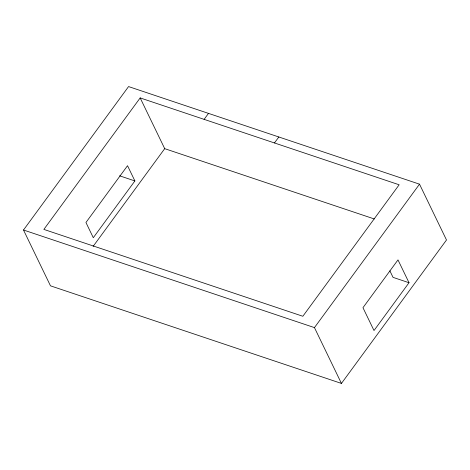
<?xml version="1.0" encoding="UTF-8"?>
<svg xmlns="http://www.w3.org/2000/svg" width="470" height="470" viewBox="0 0 470 470"><rect width="100%" height="100%" fill="white"/><g stroke="black" fill="none" stroke-linecap="round" stroke-linejoin="round"><path stroke-width="0.7" d="M23.5 230.012L128.563 86.574L419.516 184.17L446.5 239.988L341.437 383.426L50.484 285.83L23.5 230.012L314.454 327.608L341.437 383.426M140.172 97.913L43.863 229.401L302.845 316.269L399.153 184.78L140.172 97.913L164.706 148.655L374.255 218.944M134.89 180.938L93.301 237.714L85.945 222.492L127.529 165.71L134.89 180.938L119.597 175.809M93.125 246.386L164.706 148.655M204.121 119.362L208.498 113.382M274.457 142.956L278.833 136.982M314.454 327.608L419.516 184.17M409.023 282.728L374.003 330.539L362.963 307.703L397.984 259.892L409.023 282.728L393.038 277.365L389.883 270.838"/></g></svg>
